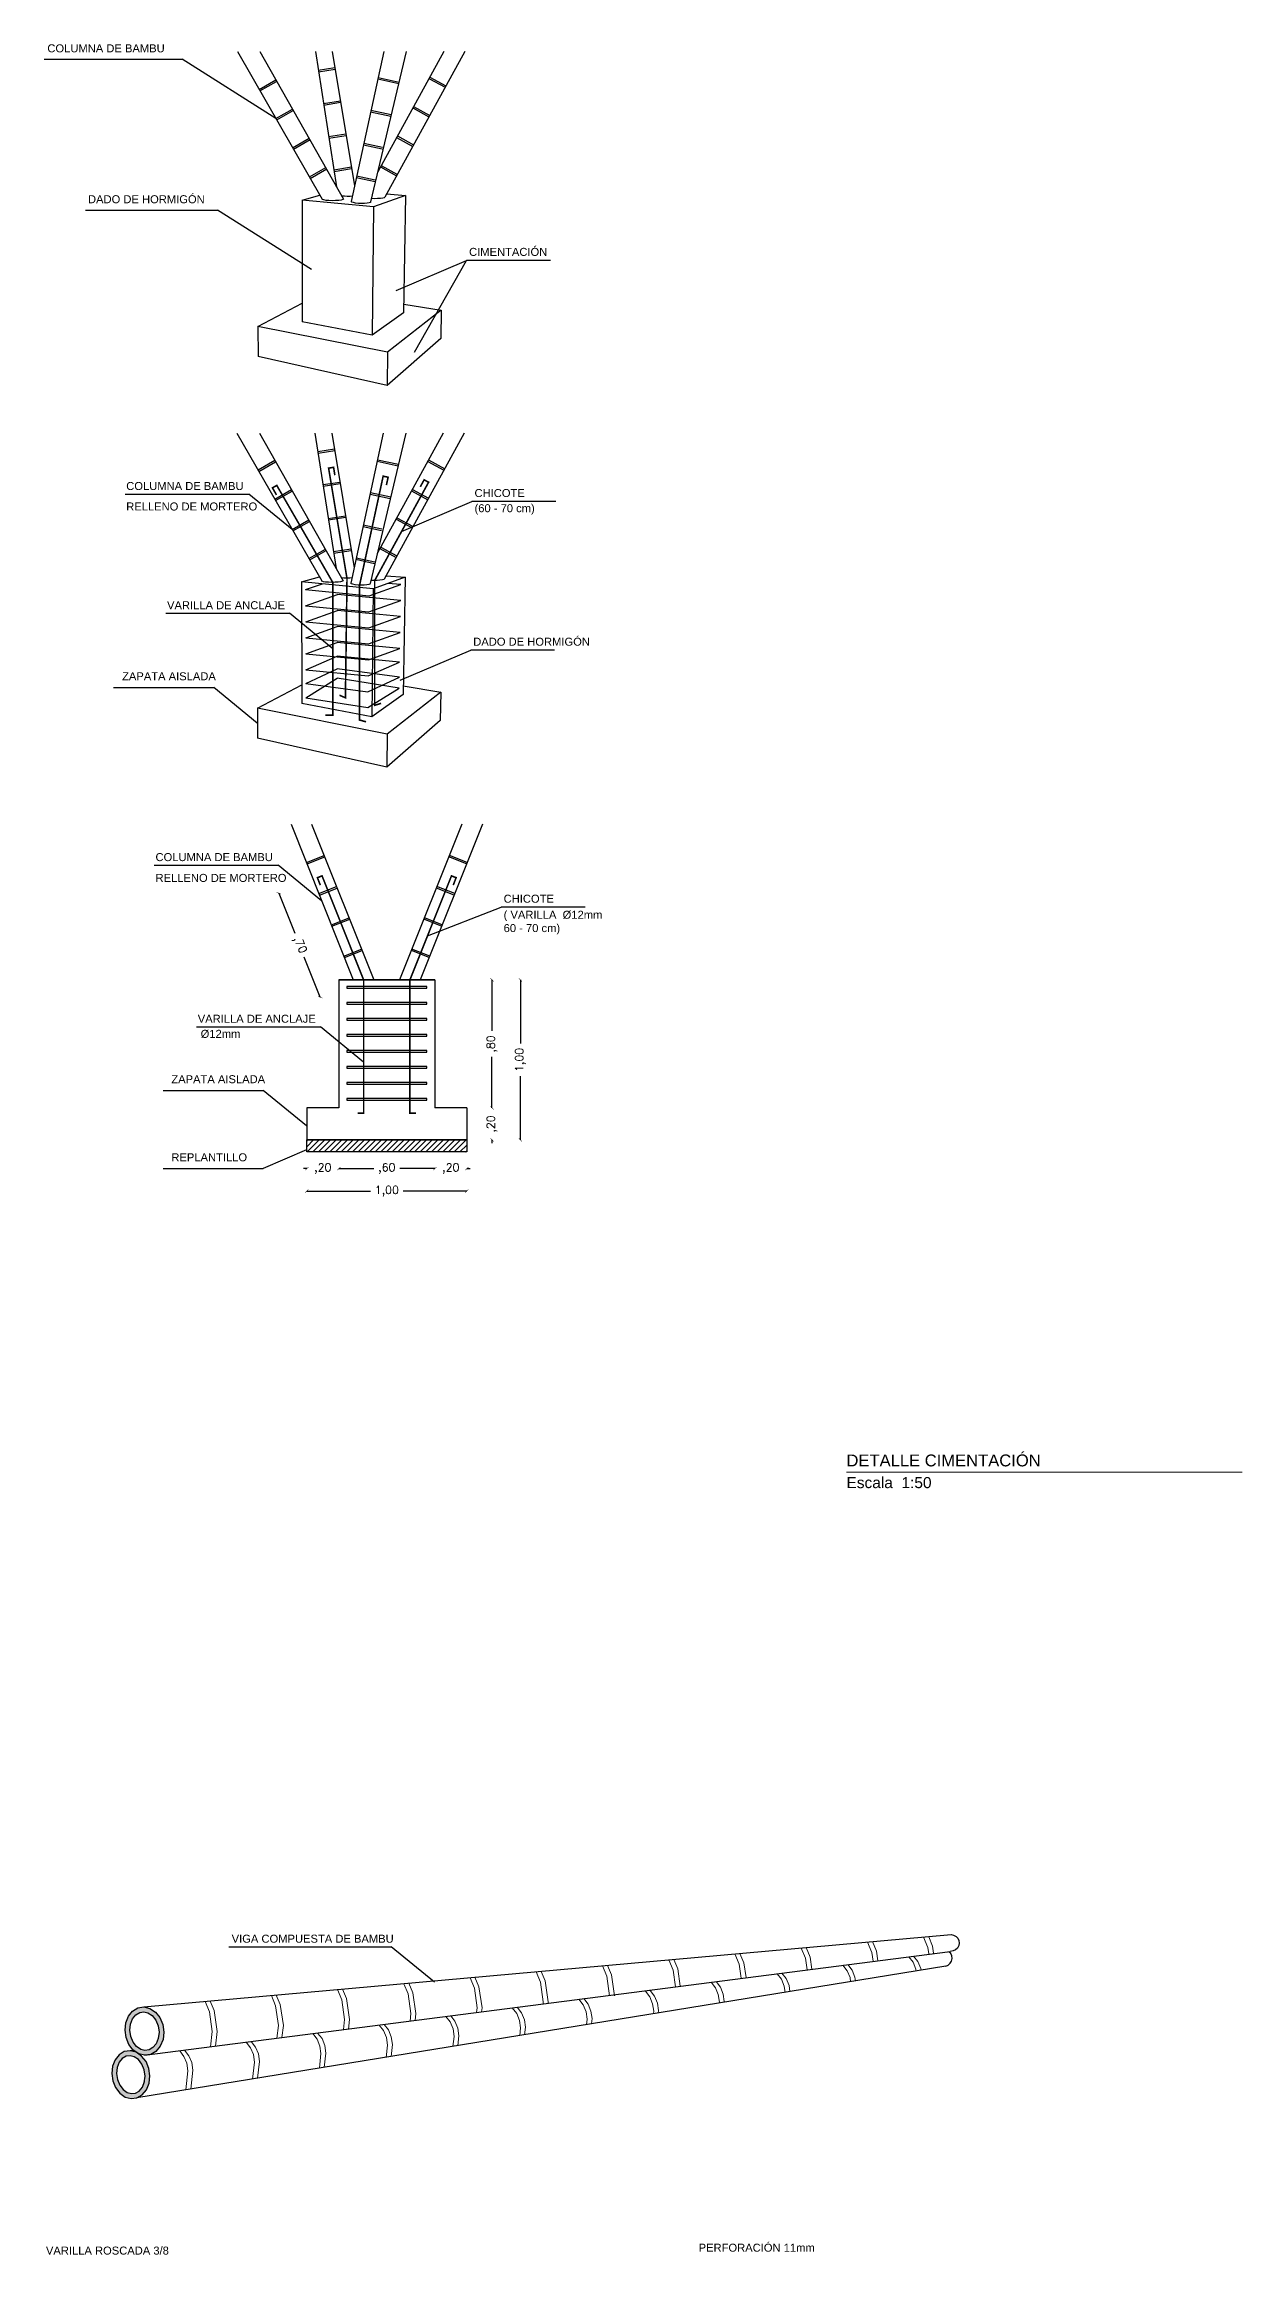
# Model space of a CAD drawing. Header units: metres. Extents: x 67481.1 to 67496.5, y -75342.6 to -75315.3.
# Drawn here: x 67482.4 to 67489.89, y -75329.1 to -75315.29 of the extents above; entities that cross this region are included whole.
import ezdxf

# ---------------------------------------------------------------- set-up
doc = ezdxf.new("R2010")
doc.units = ezdxf.units.M
doc.header["$MEASUREMENT"] = 0
for name, color, linetype, lineweight in [('ACOTACIONES', 7, 'Continuous', 9), ('CIM_DIB_ARMADOS', 4, 'Continuous', 0), ('Piso', 251, 'Continuous', 5)]:
    doc.layers.add(name, color=color, linetype=linetype, lineweight=lineweight)
for name, color, linetype in [('COLUMNAS', 7, 'Continuous'), ('Fina', 43, 'Continuous'), ('FinaHatch', 252, 'Continuous'), ('Hierros2', 21, 'Continuous'), ('Perfil1', 80, 'Continuous'), ('Texto', 153, 'Continuous')]:
    doc.layers.add(name, color=color, linetype=linetype)
doc.styles.add('Arial', font='', dxfattribs={"height": 0.225})
doc.styles.add('ROMANS', font='romans.shx')
doc.styles.add('Tlapala', font='Arial.ttf')
doc.styles.get('Arial').set_extended_font_data('@Arial Unicode MS')
doc.dimstyles.new('Escala 1_100', dxfattribs={"dimtxt": 0.05, "dimasz": 0.02, "dimexe": 0.18, "dimexo": 0.0625, "dimgap": 0.03, "dimtad": 0, "dimzin": 4, "dimtxsty": 'ROMANS', "dimblk": 'ARCHTICK', "dimblk1": 'ARCHTICK', "dimblk2": 'ARCHTICK', "dimcen": 0.09, "dimse1": 1, "dimse2": 1, "dimclrd": 252, "dimclre": 252, "dimclrt": 150, "dimaunit": 1, "dimazin": 1, "dimtfac": 1, "dimtofl": 0, "dimtmove": 0, "dimatfit": 3, "dimldrblk": 'ARCHTICK', "dimfxl": 0.2, "dimfxlon": 1, "dimtolj": 1, "dimtzin": 0, "dimarcsym": 0})

# ---------------------------------------------------------------- blocks, each defined once
blk = doc.blocks.new('C1')
at = {"layer": 'FinaHatch'}
for p, q in [((43485.045, -19040.907), (43485.907, -19040.907)), ((43486.494, -19041.279), (43485.907, -19040.907)), ((43486.389, -19041.097), (43486.493, -19041.037)), ((43486.394, -19041.105), (43486.498, -19041.046)), ((43487.13, -19041.031), (43487.261, -19041.06)), ((43487.132, -19041.021), (43487.263, -19041.05)), ((43487.45, -19041.028), (43487.551, -19041.083)), ((43487.455, -19041.019), (43487.556, -19041.074)), ((43486.79, -19041.184), (43486.897, -19041.167)), ((43486.792, -19041.194), (43486.898, -19041.177)), ((43486.494, -19041.279), (43486.597, -19041.219)), ((43486.499, -19041.287), (43486.602, -19041.228)), ((43487.085, -19041.236), (43487.212, -19041.264)), ((43487.087, -19041.227), (43487.215, -19041.254)), ((43487.349, -19041.212), (43487.45, -19041.267)), ((43487.354, -19041.203), (43487.455, -19041.259)), ((43486.598, -19041.461), (43486.702, -19041.401)), ((43486.603, -19041.47), (43486.707, -19041.41)), ((43486.823, -19041.391), (43486.931, -19041.374)), ((43486.824, -19041.401), (43486.933, -19041.384)), ((43487.041, -19041.442), (43487.157, -19041.467)), ((43487.043, -19041.432), (43487.159, -19041.457)), ((43487.248, -19041.396), (43487.349, -19041.452)), ((43487.253, -19041.387), (43487.354, -19041.443)), ((43486.703, -19041.643), (43486.806, -19041.584)), ((43486.708, -19041.652), (43486.811, -19041.592)), ((43486.855, -19041.599), (43486.966, -19041.581)), ((43486.857, -19041.609), (43486.967, -19041.591)), ((43487.147, -19041.58), (43487.248, -19041.636)), ((43487.152, -19041.572), (43487.253, -19041.627)), ((43486.996, -19041.647), (43487.113, -19041.672)), ((43486.998, -19041.637), (43487.115, -19041.662)), ((43487.186, -19041.749), (43487.304, -19041.76)), ((43485.304, -19041.85), (43486.128, -19041.85)), ((43486.715, -19042.222), (43486.128, -19041.85)), ((43486.657, -19041.788), (43486.768, -19041.757)), ((43487.104, -19041.831), (43486.657, -19041.788)), ((43486.657, -19041.788), (43486.658, -19042.548)), ((43487.104, -19041.831), (43487.096, -19042.631)), ((43487.304, -19041.76), (43487.104, -19041.831)), ((43487.304, -19041.76), (43487.292, -19042.493)), ((43487.246, -19042.352), (43487.685, -19042.165)), ((43487.36, -19042.738), (43487.685, -19042.165)), ((43488.21, -19042.165), (43487.685, -19042.165)), ((43486.381, -19042.577), (43486.658, -19042.433)), ((43487.293, -19042.438), (43487.527, -19042.476)), ((43486.381, -19042.577), (43486.382, -19042.766)), ((43487.192, -19042.739), (43486.381, -19042.577)), ((43487.096, -19042.631), (43486.658, -19042.548)), ((43487.292, -19042.493), (43487.096, -19042.631)), ((43487.527, -19042.476), (43487.192, -19042.739)), ((43487.527, -19042.476), (43487.524, -19042.653)), ((43487.524, -19042.653), (43487.189, -19042.946)), ((43487.189, -19042.946), (43486.382, -19042.766)), ((43487.192, -19042.739), (43487.189, -19042.946))]:
    blk.add_line(p, q, dxfattribs=at)
at = {"layer": 'Perfil1'}
for p, q in [((43486.253, -19040.859), (43486.783, -19041.782)), ((43486.394, -19040.859), (43486.916, -19041.782)), ((43486.74, -19040.859), (43486.873, -19041.705)), ((43486.846, -19040.859), (43486.985, -19041.699)), ((43487.168, -19040.859), (43486.964, -19041.797)), ((43487.308, -19040.859), (43487.085, -19041.799)), ((43487.543, -19040.859), (43487.13, -19041.611)), ((43487.674, -19040.859), (43487.174, -19041.77)), ((43486.758, -19040.976), (43486.862, -19040.96)), ((43486.759, -19040.986), (43486.864, -19040.97)), ((43486.784, -19041.785), (43486.783, -19041.782)), ((43486.793, -19041.787), (43486.784, -19041.785)), ((43486.807, -19041.79), (43486.793, -19041.787)), ((43486.825, -19041.791), (43486.807, -19041.79)), ((43486.845, -19041.792), (43486.825, -19041.791)), ((43486.866, -19041.791), (43486.845, -19041.792)), ((43486.886, -19041.79), (43486.866, -19041.791)), ((43486.901, -19041.788), (43486.886, -19041.79)), ((43486.912, -19041.785), (43486.901, -19041.788)), ((43486.922, -19041.764), (43486.905, -19041.763)), ((43486.906, -19041.763), (43486.905, -19041.763)), ((43486.916, -19041.782), (43486.912, -19041.785)), ((43486.94, -19041.765), (43486.922, -19041.764)), ((43486.958, -19041.765), (43486.94, -19041.765)), ((43486.971, -19041.764), (43486.958, -19041.765)), ((43486.968, -19041.801), (43486.964, -19041.797)), ((43486.978, -19041.804), (43486.968, -19041.801)), ((43486.992, -19041.807), (43486.978, -19041.804)), ((43487.01, -19041.809), (43486.992, -19041.807)), ((43487.029, -19041.81), (43487.01, -19041.809)), ((43487.048, -19041.809), (43487.029, -19041.81)), ((43487.064, -19041.808), (43487.048, -19041.809)), ((43487.077, -19041.806), (43487.064, -19041.808)), ((43487.084, -19041.803), (43487.077, -19041.806)), ((43487.085, -19041.799), (43487.084, -19041.803)), ((43487.108, -19041.78), (43487.09, -19041.779)), ((43487.129, -19041.779), (43487.108, -19041.78)), ((43487.147, -19041.778), (43487.129, -19041.779)), ((43487.162, -19041.776), (43487.147, -19041.778)), ((43487.171, -19041.773), (43487.162, -19041.776)), ((43487.174, -19041.77), (43487.171, -19041.773))]:
    blk.add_line(p, q, dxfattribs=at)
at = {"layer": 'Texto', "insert": (43485.065, -19040.84), "char_height": 0.05, "attachment_point": 4, "style": 'Tlapala'}
blk.add_mtext('COLUMNA DE BAMBU', dxfattribs=at)
at = {"layer": 'Texto', "char_height": 0.05, "width": 0.87321, "attachment_point": 4, "style": 'Tlapala'}
for s, insert in [('DADO DE HORMIGÓN', (43485.319, -19041.783)), ('CIMENTACIÓN', (43487.701, -19042.112))]:
    blk.add_mtext(s, dxfattribs=dict(at, insert=insert))
blk = doc.blocks.new('C2')
at = {"layer": 'CIM_DIB_ARMADOS', "color": 142}
for points in [[(43489.897, -19041.071, 0.01, 0.01, 0), (43489.889, -19041.022, 0.01, 0.01, 0), (43489.858, -19041.027, 0.01, 0.01, 0), (43489.973, -19041.717, 0.01, 0.01, 0), (43489.963, -19042.462, 0.01, 0.01, 0), (43489.926, -19042.446, 0, 0, 0)], [(43489.532, -19041.194, 0.01, 0.01, 0), (43489.507, -19041.15, 0.01, 0.01, 0), (43489.534, -19041.135, 0.01, 0.01, 0), (43489.884, -19041.741, 0.01, 0.01, 0), (43489.884, -19042.571, 0.01, 0.01, 0), (43489.837, -19042.571, 0, 0, 0)], [(43490.219, -19041.133, 0.01, 0.01, 0), (43490.23, -19041.084, 0.01, 0.01, 0), (43490.199, -19041.077, 0.01, 0.01, 0), (43490.051, -19041.761, 0.01, 0.01, 0), (43490.051, -19042.601, 0.01, 0.01, 0), (43490.092, -19042.612, 0, 0, 0)], [(43490.431, -19041.144, 0.01, 0.01, 0), (43490.455, -19041.1, 0.01, 0.01, 0), (43490.483, -19041.115, 0.01, 0.01, 0), (43490.146, -19041.729, 0.01, 0.01, 0), (43490.146, -19042.509, 0.01, 0.01, 0), (43490.186, -19042.497, 0, 0, 0)]]:
    blk.add_lwpolyline(points, format="xyseb", dxfattribs=at)
at = {"layer": 'FinaHatch'}
for p, q in [((43489.79, -19040.923), (43489.894, -19040.907)), ((43489.792, -19040.933), (43489.896, -19040.917)), ((43489.417, -19041.038), (43489.522, -19040.978)), ((43489.422, -19041.047), (43489.527, -19040.987)), ((43490.161, -19040.984), (43490.292, -19041.013)), ((43490.164, -19040.975), (43490.294, -19041.003)), ((43490.478, -19040.985), (43490.579, -19041.04)), ((43490.483, -19040.976), (43490.584, -19041.031)), ((43488.586, -19041.189), (43489.36, -19041.189)), ((43489.63, -19041.41), (43489.36, -19041.189)), ((43489.522, -19041.22), (43489.625, -19041.161)), ((43489.527, -19041.229), (43489.63, -19041.17)), ((43489.823, -19041.13), (43489.928, -19041.114)), ((43489.824, -19041.14), (43489.93, -19041.124)), ((43490.117, -19041.19), (43490.243, -19041.217)), ((43490.119, -19041.18), (43490.246, -19041.207)), ((43490.377, -19041.169), (43490.478, -19041.224)), ((43490.382, -19041.16), (43490.483, -19041.215)), ((43489.855, -19041.341), (43489.963, -19041.324)), ((43489.856, -19041.351), (43489.965, -19041.334)), ((43490.285, -19041.337), (43490.386, -19041.392)), ((43490.314, -19041.422), (43490.754, -19041.235)), ((43491.279, -19041.235), (43490.754, -19041.235)), ((43489.63, -19041.41), (43489.734, -19041.351)), ((43489.635, -19041.419), (43489.739, -19041.36)), ((43490.073, -19041.391), (43490.189, -19041.416)), ((43490.075, -19041.381), (43490.191, -19041.407)), ((43490.28, -19041.346), (43490.381, -19041.401)), ((43489.735, -19041.592), (43489.838, -19041.533)), ((43489.74, -19041.601), (43489.843, -19041.542)), ((43489.887, -19041.548), (43489.998, -19041.531)), ((43489.889, -19041.558), (43489.999, -19041.541)), ((43490.028, -19041.596), (43490.145, -19041.622)), ((43490.03, -19041.587), (43490.147, -19041.612)), ((43490.179, -19041.53), (43490.28, -19041.585)), ((43490.184, -19041.521), (43490.285, -19041.576)), ((43489.689, -19041.738), (43489.8, -19041.706)), ((43490.136, -19041.781), (43489.689, -19041.738)), ((43489.689, -19041.738), (43489.69, -19042.498)), ((43490.336, -19041.709), (43490.136, -19041.781)), ((43490.218, -19041.699), (43490.336, -19041.709)), ((43490.336, -19041.709), (43490.324, -19042.442)), ((43490.136, -19041.781), (43490.128, -19042.581)), ((43488.84, -19041.934), (43489.614, -19041.934)), ((43489.884, -19042.156), (43489.614, -19041.934)), ((43490.306, -19042.352), (43490.746, -19042.165)), ((43491.271, -19042.165), (43490.746, -19042.165)), ((43488.514, -19042.398), (43489.141, -19042.398)), ((43489.411, -19042.62), (43489.141, -19042.398)), ((43489.413, -19042.526), (43489.69, -19042.382)), ((43490.324, -19042.442), (43490.128, -19042.581)), ((43490.56, -19042.426), (43490.224, -19042.689)), ((43490.325, -19042.387), (43490.56, -19042.426)), ((43490.56, -19042.426), (43490.556, -19042.603)), ((43489.413, -19042.526), (43489.414, -19042.715)), ((43490.224, -19042.689), (43489.413, -19042.526)), ((43490.128, -19042.581), (43489.69, -19042.498)), ((43490.221, -19042.896), (43489.414, -19042.715)), ((43490.556, -19042.603), (43490.221, -19042.896)), ((43490.224, -19042.689), (43490.221, -19042.896))]:
    blk.add_line(p, q, dxfattribs=at)
at = {"layer": 'Hierros2', "color": 31}
for points in [[(43489.714, -19041.786), (43489.819, -19041.75)], [(43490.31, -19041.755), (43490.229, -19041.747)], [(43489.714, -19041.786), (43490.111, -19041.825), (43490.31, -19041.755)], [(43489.714, -19041.887), (43489.913, -19041.817)], [(43489.714, -19041.887), (43490.11, -19041.925), (43490.309, -19041.855)], [(43490.309, -19041.855), (43489.913, -19041.817)], [(43489.715, -19041.987), (43489.913, -19041.917)], [(43489.715, -19041.987), (43490.109, -19042.025), (43490.307, -19041.955)], [(43489.715, -19042.087), (43489.912, -19042.017)], [(43490.306, -19042.055), (43489.912, -19042.017)], [(43490.307, -19041.955), (43489.913, -19041.917)], [(43489.715, -19042.087), (43490.108, -19042.125), (43490.306, -19042.055)], [(43489.715, -19042.187), (43489.912, -19042.117)], [(43489.715, -19042.187), (43490.107, -19042.225), (43490.304, -19042.155)], [(43490.304, -19042.155), (43489.912, -19042.117)], [(43489.715, -19042.287), (43489.912, -19042.202)], [(43489.715, -19042.287), (43490.105, -19042.325), (43490.302, -19042.24)], [(43489.715, -19042.372), (43489.911, -19042.281)], [(43490.301, -19042.333), (43489.911, -19042.281)], [(43490.302, -19042.24), (43489.912, -19042.202)], [(43489.715, -19042.372), (43490.104, -19042.424), (43490.301, -19042.333)], [(43489.715, -19042.462), (43489.912, -19042.34)], [(43489.715, -19042.462), (43490.103, -19042.523), (43490.3, -19042.402)], [(43490.3, -19042.402), (43489.912, -19042.34)]]:
    blk.add_lwpolyline(points, dxfattribs=at)
at = {"layer": 'Perfil1'}
for p, q in [((43489.285, -19040.808), (43489.815, -19041.731)), ((43489.426, -19040.808), (43489.948, -19041.731)), ((43489.772, -19040.808), (43489.905, -19041.655)), ((43489.878, -19040.808), (43490.017, -19041.649)), ((43490.2, -19040.808), (43489.996, -19041.746)), ((43490.34, -19040.808), (43490.118, -19041.748)), ((43490.575, -19040.808), (43490.162, -19041.561)), ((43490.706, -19040.808), (43490.206, -19041.72)), ((43489.816, -19041.734), (43489.815, -19041.731)), ((43489.825, -19041.737), (43489.816, -19041.734)), ((43489.839, -19041.739), (43489.825, -19041.737)), ((43489.857, -19041.74), (43489.839, -19041.739)), ((43489.877, -19041.741), (43489.857, -19041.74)), ((43489.898, -19041.74), (43489.877, -19041.741)), ((43489.918, -19041.739), (43489.898, -19041.74)), ((43489.933, -19041.737), (43489.918, -19041.739)), ((43489.944, -19041.734), (43489.933, -19041.737)), ((43489.954, -19041.714), (43489.937, -19041.712)), ((43489.938, -19041.712), (43489.937, -19041.712)), ((43489.948, -19041.731), (43489.944, -19041.734)), ((43489.972, -19041.715), (43489.954, -19041.714)), ((43489.99, -19041.714), (43489.972, -19041.715)), ((43490.003, -19041.713), (43489.99, -19041.714)), ((43490, -19041.75), (43489.996, -19041.746)), ((43490.01, -19041.753), (43490, -19041.75)), ((43490.024, -19041.756), (43490.01, -19041.753)), ((43490.116, -19041.752), (43490.109, -19041.755)), ((43490.118, -19041.748), (43490.116, -19041.752)), ((43490.14, -19041.729), (43490.122, -19041.729)), ((43490.161, -19041.729), (43490.14, -19041.729)), ((43490.179, -19041.727), (43490.161, -19041.729)), ((43490.194, -19041.725), (43490.179, -19041.727)), ((43490.203, -19041.723), (43490.194, -19041.725)), ((43490.206, -19041.72), (43490.203, -19041.723)), ((43490.042, -19041.758), (43490.024, -19041.756)), ((43490.061, -19041.759), (43490.042, -19041.758)), ((43490.08, -19041.759), (43490.061, -19041.759)), ((43490.096, -19041.757), (43490.08, -19041.759)), ((43490.109, -19041.755), (43490.096, -19041.757))]:
    blk.add_line(p, q, dxfattribs=at)
at = {"layer": 'Texto', "char_height": 0.05, "width": 0.87321, "attachment_point": 4, "style": 'Tlapala'}
for s, insert in [('COLUMNA DE BAMBU', (43488.593, -19041.139)), ('CHICOTE ', (43490.77, -19041.183)), ('RELLENO DE MORTERO', (43488.593, -19041.267)), ('(60 - 70 cm)', (43490.77, -19041.285)), ('VARILLA DE ANCLAJE', (43488.848, -19041.884)), ('DADO DE HORMIGÓN', (43490.762, -19042.112)), ('ZAPATA AISLADA', (43488.567, -19042.328))]:
    blk.add_mtext(s, dxfattribs=dict(at, insert=insert))
blk = doc.blocks.new('_ArchTick')
at = {"color": 0, "linetype": 'ByBlock', "const_width": 0.15}
blk.add_lwpolyline([(-0.5, -0.5), (0.5, 0.5)], dxfattribs=at)
blk = doc.blocks.new('*D889')
at = {"layer": 'ACOTACIONES', "color": 252, "lineweight": -2, "transparency": 16777216}
for p, q in [((43492.618, -19043.101), (43493.015, -19043.101)), ((43493.618, -19043.101), (43493.22, -19043.101))]:
    blk.add_line(p, q, dxfattribs=at)
at = {"layer": 'Defpoints', "color": 0, "transparency": 16777216}
for p in [(43492.618, -19042.781), (43493.618, -19042.781), (43493.618, -19043.101)]:
    blk.add_point(p, dxfattribs=at)
at = {"layer": 'ACOTACIONES', "color": 252, "lineweight": -2, "transparency": 16777216, "xscale": 0.02, "yscale": 0.02, "zscale": 0.02, "rotation": 180}
blk.add_blockref('_ArchTick', (43492.618, -19043.101), dxfattribs=at)
at = {"layer": 'ACOTACIONES', "color": 252, "lineweight": -2, "transparency": 16777216, "xscale": 0.02, "yscale": 0.02, "zscale": 0.02}
blk.add_blockref('_ArchTick', (43493.618, -19043.101), dxfattribs=at)
at = {"layer": 'ACOTACIONES', "color": 150, "transparency": 16777216, "insert": (43493.118, -19043.101), "char_height": 0.05, "attachment_point": 5, "style": 'ROMANS'}
blk.add_mtext('\\A1;1,00', dxfattribs=at)
blk = doc.blocks.new('*D885')
at = {"layer": 'ACOTACIONES', "color": 252, "lineweight": -2, "transparency": 16777216}
for p, q in [((43493.775, -19042.581), (43493.775, -19042.561)), ((43493.775, -19042.781), (43493.775, -19042.801))]:
    blk.add_line(p, q, dxfattribs=at)
at = {"layer": 'Defpoints', "color": 0, "transparency": 16777216}
for p in [(43493.618, -19042.581), (43493.775, -19042.581), (43493.618, -19042.781)]:
    blk.add_point(p, dxfattribs=at)
at = {"layer": 'ACOTACIONES', "color": 252, "lineweight": -2, "transparency": 16777216, "xscale": 0.02, "yscale": 0.02, "zscale": 0.02}
for p, rotation in [((43493.775, -19042.581), 270), ((43493.775, -19042.781), 90)]:
    blk.add_blockref('_ArchTick', p, dxfattribs=dict(at, rotation=rotation))
at = {"layer": 'ACOTACIONES', "color": 150, "transparency": 16777216, "insert": (43493.775, -19042.681), "char_height": 0.05, "attachment_point": 5, "rotation": 90, "style": 'ROMANS'}
blk.add_mtext('\\A1;,20', dxfattribs=at)
blk = doc.blocks.new('*D884')
at = {"layer": 'ACOTACIONES', "color": 252, "lineweight": -2, "transparency": 16777216}
for p, q in [((43493.775, -19041.781), (43493.775, -19042.099)), ((43493.775, -19042.581), (43493.775, -19042.262))]:
    blk.add_line(p, q, dxfattribs=at)
at = {"layer": 'Defpoints', "color": 0, "transparency": 16777216}
for p in [(43493.418, -19041.781), (43493.775, -19041.781), (43493.618, -19042.581)]:
    blk.add_point(p, dxfattribs=at)
at = {"layer": 'ACOTACIONES', "color": 252, "lineweight": -2, "transparency": 16777216, "xscale": 0.02, "yscale": 0.02, "zscale": 0.02}
for p, rotation in [((43493.775, -19041.781), 90), ((43493.775, -19042.581), 270)]:
    blk.add_blockref('_ArchTick', p, dxfattribs=dict(at, rotation=rotation))
at = {"layer": 'ACOTACIONES', "color": 150, "transparency": 16777216, "insert": (43493.775, -19042.181), "char_height": 0.05, "attachment_point": 5, "rotation": 90, "style": 'ROMANS'}
blk.add_mtext('\\A1;,80', dxfattribs=at)
blk = doc.blocks.new('*D882')
at = {"layer": 'ACOTACIONES', "color": 252, "lineweight": -2, "transparency": 16777216}
for p, q in [((43492.442, -19041.239), (43492.542, -19041.489)), ((43492.702, -19041.889), (43492.602, -19041.639))]:
    blk.add_line(p, q, dxfattribs=at)
at = {"layer": 'Defpoints', "color": 0, "transparency": 16777216}
for p in [(43492.713, -19041.131), (43492.442, -19041.239), (43492.973, -19041.781)]:
    blk.add_point(p, dxfattribs=at)
at = {"layer": 'ACOTACIONES', "color": 252, "lineweight": -2, "transparency": 16777216, "xscale": 0.02, "yscale": 0.02, "zscale": 0.02}
for p, rotation in [((43492.442, -19041.239), 111.7946383976799), ((43492.702, -19041.889), 291.7946383976799)]:
    blk.add_blockref('_ArchTick', p, dxfattribs=dict(at, rotation=rotation))
at = {"layer": 'ACOTACIONES', "color": 150, "transparency": 16777216, "insert": (43492.572, -19041.564), "char_height": 0.05, "attachment_point": 5, "rotation": 291.7946, "style": 'ROMANS'}
blk.add_mtext('\\A1;,70', dxfattribs=at)
blk = doc.blocks.new('*D888')
at = {"layer": 'ACOTACIONES', "color": 252, "lineweight": -2, "transparency": 16777216}
for p, q in [((43492.618, -19042.96), (43492.598, -19042.96)), ((43492.818, -19042.96), (43492.838, -19042.96))]:
    blk.add_line(p, q, dxfattribs=at)
at = {"layer": 'Defpoints', "color": 0, "transparency": 16777216}
for p in [(43492.818, -19042.581), (43492.618, -19042.781), (43492.818, -19042.96)]:
    blk.add_point(p, dxfattribs=at)
at = {"layer": 'ACOTACIONES', "color": 252, "lineweight": -2, "transparency": 16777216, "xscale": 0.02, "yscale": 0.02, "zscale": 0.02}
blk.add_blockref('_ArchTick', (43492.618, -19042.96), dxfattribs=at)
at = {"layer": 'ACOTACIONES', "color": 252, "lineweight": -2, "transparency": 16777216, "xscale": 0.02, "yscale": 0.02, "zscale": 0.02, "rotation": 180}
blk.add_blockref('_ArchTick', (43492.818, -19042.96), dxfattribs=at)
at = {"layer": 'ACOTACIONES', "color": 150, "transparency": 16777216, "insert": (43492.718, -19042.96), "char_height": 0.05, "attachment_point": 5, "style": 'ROMANS'}
blk.add_mtext('\\A1;,20', dxfattribs=at)
blk = doc.blocks.new('*D887')
at = {"layer": 'ACOTACIONES', "color": 252, "lineweight": -2, "transparency": 16777216}
for p, q in [((43492.818, -19042.96), (43493.036, -19042.96)), ((43493.418, -19042.96), (43493.199, -19042.96))]:
    blk.add_line(p, q, dxfattribs=at)
at = {"layer": 'Defpoints', "color": 0, "transparency": 16777216}
for p in [(43492.818, -19042.581), (43493.418, -19042.581), (43493.418, -19042.96)]:
    blk.add_point(p, dxfattribs=at)
at = {"layer": 'ACOTACIONES', "color": 252, "lineweight": -2, "transparency": 16777216, "xscale": 0.02, "yscale": 0.02, "zscale": 0.02, "rotation": 180}
blk.add_blockref('_ArchTick', (43492.818, -19042.96), dxfattribs=at)
at = {"layer": 'ACOTACIONES', "color": 252, "lineweight": -2, "transparency": 16777216, "xscale": 0.02, "yscale": 0.02, "zscale": 0.02}
blk.add_blockref('_ArchTick', (43493.418, -19042.96), dxfattribs=at)
at = {"layer": 'ACOTACIONES', "color": 150, "transparency": 16777216, "insert": (43493.118, -19042.96), "char_height": 0.05, "attachment_point": 5, "style": 'ROMANS'}
blk.add_mtext('\\A1;,60', dxfattribs=at)
blk = doc.blocks.new('*D886')
at = {"layer": 'ACOTACIONES', "color": 252, "lineweight": -2, "transparency": 16777216}
for p, q in [((43493.418, -19042.96), (43493.398, -19042.96)), ((43493.618, -19042.96), (43493.638, -19042.96))]:
    blk.add_line(p, q, dxfattribs=at)
at = {"layer": 'Defpoints', "color": 0, "transparency": 16777216}
for p in [(43493.418, -19042.581), (43493.618, -19042.581), (43493.618, -19042.96)]:
    blk.add_point(p, dxfattribs=at)
at = {"layer": 'ACOTACIONES', "color": 252, "lineweight": -2, "transparency": 16777216, "xscale": 0.02, "yscale": 0.02, "zscale": 0.02}
blk.add_blockref('_ArchTick', (43493.418, -19042.96), dxfattribs=at)
at = {"layer": 'ACOTACIONES', "color": 252, "lineweight": -2, "transparency": 16777216, "xscale": 0.02, "yscale": 0.02, "zscale": 0.02, "rotation": 180}
blk.add_blockref('_ArchTick', (43493.618, -19042.96), dxfattribs=at)
at = {"layer": 'ACOTACIONES', "color": 150, "transparency": 16777216, "insert": (43493.518, -19042.96), "char_height": 0.05, "attachment_point": 5, "style": 'ROMANS'}
blk.add_mtext('\\A1;,20', dxfattribs=at)
blk = doc.blocks.new('*D883')
at = {"layer": 'ACOTACIONES', "color": 252, "lineweight": -2, "transparency": 16777216}
for p, q in [((43493.953, -19041.781), (43493.953, -19042.178)), ((43493.953, -19042.781), (43493.953, -19042.383))]:
    blk.add_line(p, q, dxfattribs=at)
at = {"layer": 'Defpoints', "color": 0, "transparency": 16777216}
for p in [(43493.418, -19041.781), (43493.618, -19042.781), (43493.953, -19042.781)]:
    blk.add_point(p, dxfattribs=at)
at = {"layer": 'ACOTACIONES', "color": 252, "lineweight": -2, "transparency": 16777216, "xscale": 0.02, "yscale": 0.02, "zscale": 0.02}
for p, rotation in [((43493.953, -19041.781), 90), ((43493.953, -19042.781), 270)]:
    blk.add_blockref('_ArchTick', p, dxfattribs=dict(at, rotation=rotation))
at = {"layer": 'ACOTACIONES', "color": 150, "transparency": 16777216, "insert": (43493.953, -19042.281), "char_height": 0.05, "attachment_point": 5, "rotation": 90, "style": 'ROMANS'}
blk.add_mtext('\\A1;1,00', dxfattribs=at)
blk = doc.blocks.new('V1')
at = {"layer": 'Piso', "lineweight": 0}
h = blk.add_hatch(color=62, dxfattribs=at)
h.paths.add_polyline_path([(43485.655, -19047.711), (43485.649, -19047.665), (43485.631, -19047.622), (43485.603, -19047.587), (43485.569, -19047.563), (43485.532, -19047.554), (43485.495, -19047.559), (43485.463, -19047.579), (43485.437, -19047.61), (43485.421, -19047.65), (43485.416, -19047.696), (43485.423, -19047.742), (43485.44, -19047.784), (43485.467, -19047.819), (43485.501, -19047.843), (43485.537, -19047.853), (43485.574, -19047.848), (43485.607, -19047.829), (43485.634, -19047.798), (43485.65, -19047.757)])
h.paths.add_polyline_path([(43485.621, -19047.75), (43485.608, -19047.782), (43485.588, -19047.806), (43485.565, -19047.819), (43485.54, -19047.822), (43485.513, -19047.815), (43485.488, -19047.797), (43485.467, -19047.769), (43485.452, -19047.734), (43485.446, -19047.695), (43485.45, -19047.658), (43485.463, -19047.625), (43485.482, -19047.602), (43485.506, -19047.588), (43485.531, -19047.585), (43485.557, -19047.591), (43485.583, -19047.609), (43485.605, -19047.637), (43485.619, -19047.673), (43485.625, -19047.712)], flags=16)
h.paths.add_polyline_path([(43485.737, -19047.484), (43485.742, -19047.438), (43485.735, -19047.39), (43485.717, -19047.347), (43485.689, -19047.312), (43485.655, -19047.289), (43485.617, -19047.28), (43485.58, -19047.286), (43485.547, -19047.306), (43485.521, -19047.338), (43485.505, -19047.38), (43485.5, -19047.426), (43485.506, -19047.472), (43485.524, -19047.515), (43485.551, -19047.55), (43485.585, -19047.573), (43485.622, -19047.582), (43485.66, -19047.577), (43485.693, -19047.558), (43485.72, -19047.526)])
h.paths.add_polyline_path([(43485.674, -19047.534), (43485.65, -19047.548), (43485.624, -19047.552), (43485.598, -19047.545), (43485.572, -19047.528), (43485.55, -19047.5), (43485.535, -19047.464), (43485.53, -19047.425), (43485.534, -19047.387), (43485.547, -19047.354), (43485.567, -19047.329), (43485.591, -19047.315), (43485.616, -19047.311), (43485.643, -19047.317), (43485.669, -19047.334), (43485.691, -19047.362), (43485.706, -19047.398), (43485.712, -19047.438), (43485.707, -19047.477), (43485.694, -19047.51)], flags=16)
at = {"layer": 'FinaHatch'}
for p in [(43486.149, -19046.905), (43487.433, -19047.126)]:
    blk.add_line(p, (43487.162, -19046.905), dxfattribs=at)
at = {"layer": 'Perfil1'}
for p, q in [((43485.617, -19047.28), (43490.663, -19046.828)), ((43490.663, -19046.828), (43490.679, -19046.831)), ((43490.679, -19046.831), (43490.694, -19046.839)), ((43490.694, -19046.839), (43490.705, -19046.85)), ((43490.705, -19046.85), (43490.712, -19046.865)), ((43490.712, -19046.865), (43490.714, -19046.881)), ((43485.622, -19047.582), (43490.658, -19046.933)), ((43490.649, -19046.935), (43490.648, -19046.934)), ((43490.661, -19046.946), (43490.649, -19046.935)), ((43490.675, -19046.93), (43490.658, -19046.933)), ((43490.658, -19047.007), (43490.666, -19046.993)), ((43490.668, -19046.961), (43490.661, -19046.946)), ((43490.666, -19046.993), (43490.669, -19046.977)), ((43490.669, -19046.977), (43490.668, -19046.961)), ((43490.69, -19046.923), (43490.675, -19046.93)), ((43490.702, -19046.912), (43490.69, -19046.923)), ((43490.711, -19046.897), (43490.702, -19046.912)), ((43490.714, -19046.881), (43490.711, -19046.897)), ((43490.63, -19047.026), (43485.574, -19047.848)), ((43490.63, -19047.026), (43490.645, -19047.019)), ((43490.645, -19047.019), (43490.658, -19047.007))]:
    blk.add_line(p, q, dxfattribs=at)
for points in [[(43485.505, -19047.38), (43485.521, -19047.338), (43485.547, -19047.306), (43485.58, -19047.286), (43485.617, -19047.28), (43485.655, -19047.289), (43485.689, -19047.312), (43485.717, -19047.347), (43485.735, -19047.39), (43485.742, -19047.438), (43485.737, -19047.484), (43485.72, -19047.526), (43485.693, -19047.558), (43485.66, -19047.577), (43485.622, -19047.582), (43485.585, -19047.573), (43485.551, -19047.55), (43485.524, -19047.515), (43485.506, -19047.472), (43485.5, -19047.426)], [(43485.534, -19047.387), (43485.547, -19047.354), (43485.567, -19047.329), (43485.591, -19047.315), (43485.616, -19047.311), (43485.643, -19047.317), (43485.669, -19047.334), (43485.691, -19047.362), (43485.706, -19047.398), (43485.712, -19047.438), (43485.707, -19047.477), (43485.694, -19047.51), (43485.674, -19047.534), (43485.65, -19047.548), (43485.624, -19047.552), (43485.598, -19047.545), (43485.572, -19047.528), (43485.55, -19047.5), (43485.535, -19047.464), (43485.53, -19047.425)]]:
    blk.add_lwpolyline(points, close=True, dxfattribs=at)
for points in [[(43485.554, -19047.551), (43485.532, -19047.554), (43485.495, -19047.559), (43485.463, -19047.579), (43485.437, -19047.61), (43485.421, -19047.65), (43485.416, -19047.696), (43485.423, -19047.742), (43485.44, -19047.784), (43485.467, -19047.819), (43485.501, -19047.843), (43485.537, -19047.853), (43485.574, -19047.848), (43485.607, -19047.829), (43485.634, -19047.798), (43485.65, -19047.757)], [(43485.65, -19047.757), (43485.655, -19047.711), (43485.649, -19047.665), (43485.631, -19047.622), (43485.603, -19047.587), (43485.569, -19047.563), (43485.532, -19047.554)], [(43485.62, -19047.754), (43485.625, -19047.712), (43485.619, -19047.673), (43485.605, -19047.637), (43485.583, -19047.609), (43485.557, -19047.591), (43485.531, -19047.585), (43485.506, -19047.588), (43485.482, -19047.602), (43485.463, -19047.625), (43485.45, -19047.658), (43485.446, -19047.695), (43485.452, -19047.734), (43485.467, -19047.769), (43485.488, -19047.797), (43485.513, -19047.815), (43485.54, -19047.822), (43485.565, -19047.819), (43485.588, -19047.806), (43485.608, -19047.782), (43485.622, -19047.746)]]:
    blk.add_lwpolyline(points, dxfattribs=at)
at = {"layer": 'Piso', "lineweight": 0}
for points in [[(43490.491, -19046.844), (43490.518, -19046.908), (43490.524, -19046.948)], [(43490.523, -19046.841), (43490.547, -19046.9), (43490.554, -19046.944)], [(43488.898, -19046.986), (43488.925, -19047.05), (43488.94, -19047.154)], [(43488.929, -19046.984), (43488.954, -19047.042), (43488.969, -19047.151)], [(43489.312, -19046.949), (43489.339, -19047.013), (43489.351, -19047.101)], [(43489.343, -19046.947), (43489.368, -19047.005), (43489.381, -19047.097)], [(43489.726, -19046.912), (43489.753, -19046.976), (43489.763, -19047.048)], [(43489.757, -19046.909), (43489.782, -19046.968), (43489.793, -19047.044)], [(43490.14, -19046.875), (43490.167, -19046.939), (43490.175, -19046.995)], [(43490.171, -19046.872), (43490.196, -19046.931), (43490.205, -19046.991)], [(43490.445, -19047.056), (43490.443, -19047.044), (43490.425, -19047.001), (43490.398, -19046.966)], [(43490.475, -19047.051), (43490.474, -19047.04), (43490.456, -19046.997), (43490.429, -19046.962)], [(43487.242, -19047.135), (43487.269, -19047.199), (43487.286, -19047.322), (43487.281, -19047.368)], [(43487.273, -19047.132), (43487.298, -19047.191), (43487.317, -19047.322), (43487.312, -19047.364)], [(43487.656, -19047.098), (43487.683, -19047.162), (43487.7, -19047.285), (43487.697, -19047.315)], [(43487.687, -19047.095), (43487.712, -19047.154), (43487.731, -19047.285), (43487.728, -19047.311)], [(43488.07, -19047.061), (43488.097, -19047.125), (43488.114, -19047.248), (43488.113, -19047.261)], [(43488.101, -19047.058), (43488.126, -19047.117), (43488.145, -19047.248), (43488.144, -19047.257)], [(43488.484, -19047.024), (43488.511, -19047.087), (43488.528, -19047.211)], [(43488.515, -19047.021), (43488.54, -19047.079), (43488.559, -19047.21)], [(43489.214, -19047.256), (43489.215, -19047.25), (43489.208, -19047.203), (43489.19, -19047.16), (43489.163, -19047.126)], [(43489.245, -19047.251), (43489.245, -19047.246), (43489.239, -19047.2), (43489.221, -19047.157), (43489.194, -19047.122)], [(43489.625, -19047.189), (43489.62, -19047.15), (43489.602, -19047.107), (43489.575, -19047.073)], [(43489.656, -19047.184), (43489.65, -19047.146), (43489.633, -19047.103), (43489.605, -19047.069)], [(43490.035, -19047.123), (43490.032, -19047.097), (43490.014, -19047.054), (43489.986, -19047.019)], [(43490.066, -19047.118), (43490.062, -19047.093), (43490.044, -19047.05), (43490.017, -19047.015)], [(43486, -19047.246), (43486.027, -19047.31), (43486.044, -19047.433), (43486.033, -19047.529)], [(43486.031, -19047.243), (43486.056, -19047.302), (43486.075, -19047.433), (43486.064, -19047.525)], [(43486.414, -19047.209), (43486.441, -19047.273), (43486.458, -19047.396), (43486.449, -19047.476)], [(43486.445, -19047.206), (43486.47, -19047.265), (43486.489, -19047.396), (43486.48, -19047.472)], [(43486.828, -19047.172), (43486.855, -19047.236), (43486.872, -19047.359), (43486.865, -19047.422)], [(43486.859, -19047.169), (43486.884, -19047.228), (43486.903, -19047.359), (43486.896, -19047.418)], [(43488.384, -19047.391), (43488.388, -19047.357), (43488.381, -19047.31), (43488.363, -19047.267), (43488.336, -19047.232)], [(43488.415, -19047.386), (43488.419, -19047.353), (43488.412, -19047.306), (43488.394, -19047.263), (43488.367, -19047.228)], [(43488.802, -19047.323), (43488.804, -19047.307), (43488.797, -19047.26), (43488.779, -19047.217), (43488.752, -19047.182)], [(43488.832, -19047.318), (43488.834, -19047.303), (43488.827, -19047.256), (43488.81, -19047.213), (43488.782, -19047.178)], [(43487.132, -19047.595), (43487.14, -19047.518), (43487.134, -19047.471), (43487.116, -19047.428), (43487.088, -19047.393)], [(43487.162, -19047.59), (43487.171, -19047.514), (43487.164, -19047.467), (43487.146, -19047.424), (43487.119, -19047.389)], [(43487.549, -19047.527), (43487.556, -19047.464), (43487.55, -19047.417), (43487.532, -19047.374), (43487.504, -19047.34)], [(43487.58, -19047.522), (43487.587, -19047.46), (43487.58, -19047.413), (43487.562, -19047.37), (43487.535, -19047.336)], [(43487.967, -19047.459), (43487.972, -19047.411), (43487.965, -19047.364), (43487.948, -19047.321), (43487.92, -19047.286)], [(43487.997, -19047.454), (43488.003, -19047.407), (43487.996, -19047.36), (43487.978, -19047.317), (43487.951, -19047.282)], [(43485.879, -19047.798), (43485.893, -19047.679), (43485.886, -19047.632), (43485.868, -19047.589), (43485.841, -19047.554)], [(43485.91, -19047.793), (43485.923, -19047.675), (43485.917, -19047.628), (43485.899, -19047.585), (43485.871, -19047.55)], [(43486.297, -19047.731), (43486.309, -19047.625), (43486.302, -19047.578), (43486.284, -19047.535), (43486.257, -19047.501)], [(43486.327, -19047.726), (43486.339, -19047.621), (43486.333, -19047.574), (43486.315, -19047.531), (43486.287, -19047.497)], [(43486.714, -19047.663), (43486.724, -19047.572), (43486.718, -19047.525), (43486.7, -19047.482), (43486.673, -19047.447)], [(43486.745, -19047.658), (43486.755, -19047.568), (43486.748, -19047.521), (43486.731, -19047.478), (43486.703, -19047.443)]]:
    blk.add_lwpolyline(points, dxfattribs=at)
at = {"layer": 'Texto', "insert": (43486.166, -19046.854), "char_height": 0.05, "width": 1.10944, "attachment_point": 4, "style": 'Tlapala'}
blk.add_mtext('VIGA COMPUESTA DE BAMBU', dxfattribs=at)
blk = doc.blocks.new('V2')
at = {"layer": 'Texto', "char_height": 0.05, "width": 0.87321, "attachment_point": 4, "style": 'Tlapala'}
for s, insert in [('VARILLA ROSCADA 3/8', (43485.005, -19048.803)), ('PERFORACIÓN 11mm', (43489.085, -19048.785))]:
    blk.add_mtext(s, dxfattribs=dict(at, insert=insert))
blk = doc.blocks.new('C3')
at = {"layer": 'FinaHatch', "linetype": 'Continuous'}
h = blk.add_hatch(dxfattribs=at)
h.set_pattern_fill('ANSI31', color=256, scale=0.2)
h.set_pattern_definition([(45, (43288.459359, -18996.251677), (-0.0176776695, 0.0176776695), [])])
h.paths.add_polyline_path([(43493.617, -19042.781), (43492.617, -19042.781), (43492.617, -19042.856), (43493.617, -19042.856)])
at = {"layer": 'CIM_DIB_ARMADOS', "color": 142}
for points in [[(43492.702, -19041.189, 0.01, 0.01, 0), (43492.684, -19041.142, 0.01, 0.01, 0), (43492.713, -19041.131, 0.01, 0.01, 0), (43492.973, -19041.781, 0.01, 0.01, 0), (43492.973, -19042.614, 0.01, 0.01, 0), (43492.936, -19042.614, 0, 0, 0)], [(43493.533, -19041.189, 0.01, 0.01, 0), (43493.551, -19041.142, 0.01, 0.01, 0), (43493.522, -19041.131, 0.01, 0.01, 0), (43493.262, -19041.781, 0.01, 0.01, 0), (43493.262, -19042.614, 0.01, 0.01, 0), (43493.3, -19042.614, 0, 0, 0)]]:
    blk.add_lwpolyline(points, format="xyseb", dxfattribs=at)
at = {"layer": 'COLUMNAS'}
blk.add_line((43493.418, -19041.781), (43492.818, -19041.781), dxfattribs=at)
at = {"layer": 'FinaHatch'}
for p, q in [((43492.615, -19041.047), (43492.726, -19041.003)), ((43492.619, -19041.056), (43492.73, -19041.012)), ((43493.616, -19041.056), (43493.506, -19041.012)), ((43493.62, -19041.047), (43493.509, -19041.003)), ((43491.664, -19041.064), (43492.438, -19041.064)), ((43492.709, -19041.286), (43492.438, -19041.064)), ((43492.693, -19041.242), (43492.804, -19041.198)), ((43493.542, -19041.242), (43493.431, -19041.198)), ((43492.697, -19041.251), (43492.808, -19041.207)), ((43493.372, -19041.506), (43493.832, -19041.326)), ((43493.538, -19041.251), (43493.428, -19041.207)), ((43494.357, -19041.326), (43493.832, -19041.326)), ((43492.771, -19041.437), (43492.882, -19041.393)), ((43492.775, -19041.446), (43492.886, -19041.402)), ((43493.46, -19041.446), (43493.35, -19041.402)), ((43493.464, -19041.437), (43493.353, -19041.393)), ((43492.849, -19041.632), (43492.96, -19041.588)), ((43492.853, -19041.641), (43492.964, -19041.597)), ((43493.382, -19041.641), (43493.272, -19041.597)), ((43493.386, -19041.632), (43493.275, -19041.588)), ((43492.818, -19041.781), (43492.818, -19042.581)), ((43492.818, -19041.781), (43493.418, -19041.781)), ((43493.418, -19041.781), (43493.418, -19042.581)), ((43491.928, -19042.075), (43492.703, -19042.075)), ((43492.973, -19042.296), (43492.703, -19042.075)), ((43491.719, -19042.472), (43492.345, -19042.472)), ((43492.615, -19042.693), (43492.345, -19042.472)), ((43492.818, -19042.581), (43492.618, -19042.581)), ((43492.618, -19042.581), (43492.618, -19042.781)), ((43493.618, -19042.581), (43493.418, -19042.581)), ((43493.618, -19042.581), (43493.618, -19042.781)), ((43492.615, -19042.843), (43492.345, -19042.96)), ((43493.618, -19042.781), (43492.618, -19042.781)), ((43491.719, -19042.96), (43492.345, -19042.96))]:
    blk.add_line(p, q, dxfattribs=at)
at = {"layer": 'FinaHatch', "linetype": 'Continuous'}
blk.add_lwpolyline([(43493.617, -19042.781), (43493.617, -19042.856), (43492.617, -19042.856), (43492.617, -19042.781), (43493.617, -19042.781)], dxfattribs=at)
at = {"layer": 'Hierros2', "color": 31}
for points in [[(43493.368, -19041.822), (43492.867, -19041.822), (43492.867, -19041.832), (43493.368, -19041.832)], [(43493.368, -19041.922), (43492.867, -19041.922), (43492.867, -19041.932), (43493.368, -19041.932)], [(43493.368, -19042.022), (43492.867, -19042.022), (43492.867, -19042.032), (43493.368, -19042.032)], [(43493.368, -19042.122), (43492.867, -19042.122), (43492.867, -19042.132), (43493.368, -19042.132)], [(43493.368, -19042.222), (43492.867, -19042.222), (43492.867, -19042.232), (43493.368, -19042.232)], [(43493.368, -19042.322), (43492.867, -19042.322), (43492.867, -19042.332), (43493.368, -19042.332)], [(43493.368, -19042.422), (43492.867, -19042.422), (43492.867, -19042.432), (43493.368, -19042.432)], [(43493.368, -19042.522), (43492.867, -19042.522), (43492.867, -19042.532), (43493.368, -19042.532)]]:
    blk.add_lwpolyline(points, close=True, dxfattribs=at)
at = {"layer": 'Perfil1'}
for p, q in [((43492.52, -19040.808), (43492.908, -19041.781)), ((43492.648, -19040.808), (43493.037, -19041.781)), ((43493.587, -19040.808), (43493.198, -19041.781)), ((43493.716, -19040.808), (43493.327, -19041.781))]:
    blk.add_line(p, q, dxfattribs=at)
at = {"layer": 'Texto', "char_height": 0.05, "attachment_point": 4, "style": 'Tlapala'}
for s, insert, width in [('COLUMNA DE BAMBU', (43491.672, -19041.014), 0.87321), ('RELLENO DE MORTERO', (43491.672, -19041.144), 0.87321), ('CHICOTE ', (43493.848, -19041.274), 0.87321), ('( VARILLA  %%C12mm \\P60 - 70 cm)', (43493.848, -19041.423), 1.27121), ('VARILLA DE ANCLAJE', (43491.936, -19042.024), 0.87321), ('%%C12mm ', (43491.954, -19042.119), 1.27121), ('ZAPATA AISLADA', (43491.771, -19042.402), 0.87321), ('REPLANTILLO', (43491.771, -19042.89), 0.87321)]:
    blk.add_mtext(s, dxfattribs=dict(at, insert=insert, width=width))
at = {"layer": 'ACOTACIONES'}
dim = blk.add_aligned_dim(p1=(43492.973, -19041.781), p2=(43492.713, -19041.131), distance=0.292, dimstyle='Escala 1_100', dxfattribs=at)
dim.commit()
dim.dimension.update_dxf_attribs({"geometry": '*D882', "text_midpoint": (43492.572, -19041.564)})
for base, p1, p2, picture, middle in [((43493.775, -19041.781), (43493.618, -19042.581), (43493.418, -19041.781), '*D884', (43493.775, -19042.181)), ((43493.953, -19042.781), (43493.418, -19041.781), (43493.618, -19042.781), '*D883', (43493.953, -19042.281)), ((43493.775, -19042.581), (43493.618, -19042.781), (43493.618, -19042.581), '*D885', (43493.775, -19042.681))]:
    dim = blk.add_linear_dim(base=base, p1=p1, p2=p2, angle=90, dimstyle='Escala 1_100', dxfattribs=at)
    dim.commit()
    dim.dimension.update_dxf_attribs({"geometry": picture, "text_midpoint": middle})
for base, p1, p2, picture, middle in [((43492.818, -19042.96), (43492.618, -19042.781), (43492.818, -19042.581), '*D888', (43492.718, -19042.96)), ((43493.418, -19042.96), (43492.818, -19042.581), (43493.418, -19042.581), '*D887', (43493.118, -19042.96)), ((43493.618, -19042.96), (43493.418, -19042.581), (43493.618, -19042.581), '*D886', (43493.518, -19042.96)), ((43493.618, -19043.101), (43492.618, -19042.781), (43493.618, -19042.781), '*D889', (43493.118, -19043.101))]:
    dim = blk.add_linear_dim(base=base, p1=p1, p2=p2, dimstyle='Escala 1_100', dxfattribs=at)
    dim.commit()
    dim.dimension.update_dxf_attribs({"geometry": picture, "text_midpoint": middle})

msp = doc.modelspace()

# ---------------------------------------------------------------- linework, layer by layer
at = {"layer": 'Fina', "const_width": 0.00618}
msp.add_lwpolyline([(67487.41, -75324.211), (67489.884, -75324.211)], dxfattribs=at)

# ---------------------------------------------------------------- block references
for name, p in [('C1', (23997.35, -56274.473)), ('C2', (23994.315, -56276.909)), ('C3', (23991.419, -56279.353)), ('V1', (23997.401, -56280.272)), ('V2', (23997.401, -56280.272))]:
    msp.add_blockref(name, p)

# ---------------------------------------------------------------- texts
at = {"layer": 'Fina', "style": 'Arial'}
msp.add_text('Escala  1:50', height=0.06919, dxfattribs=at).set_placement((67487.41, -75324.31))
at = {"layer": 'Texto', "style": 'Arial'}
msp.add_text('DETALLE CIMENTACIÓN', height=0.07413, dxfattribs=at).set_placement((67487.41, -75324.174))

doc.saveas('drawing.dxf')
